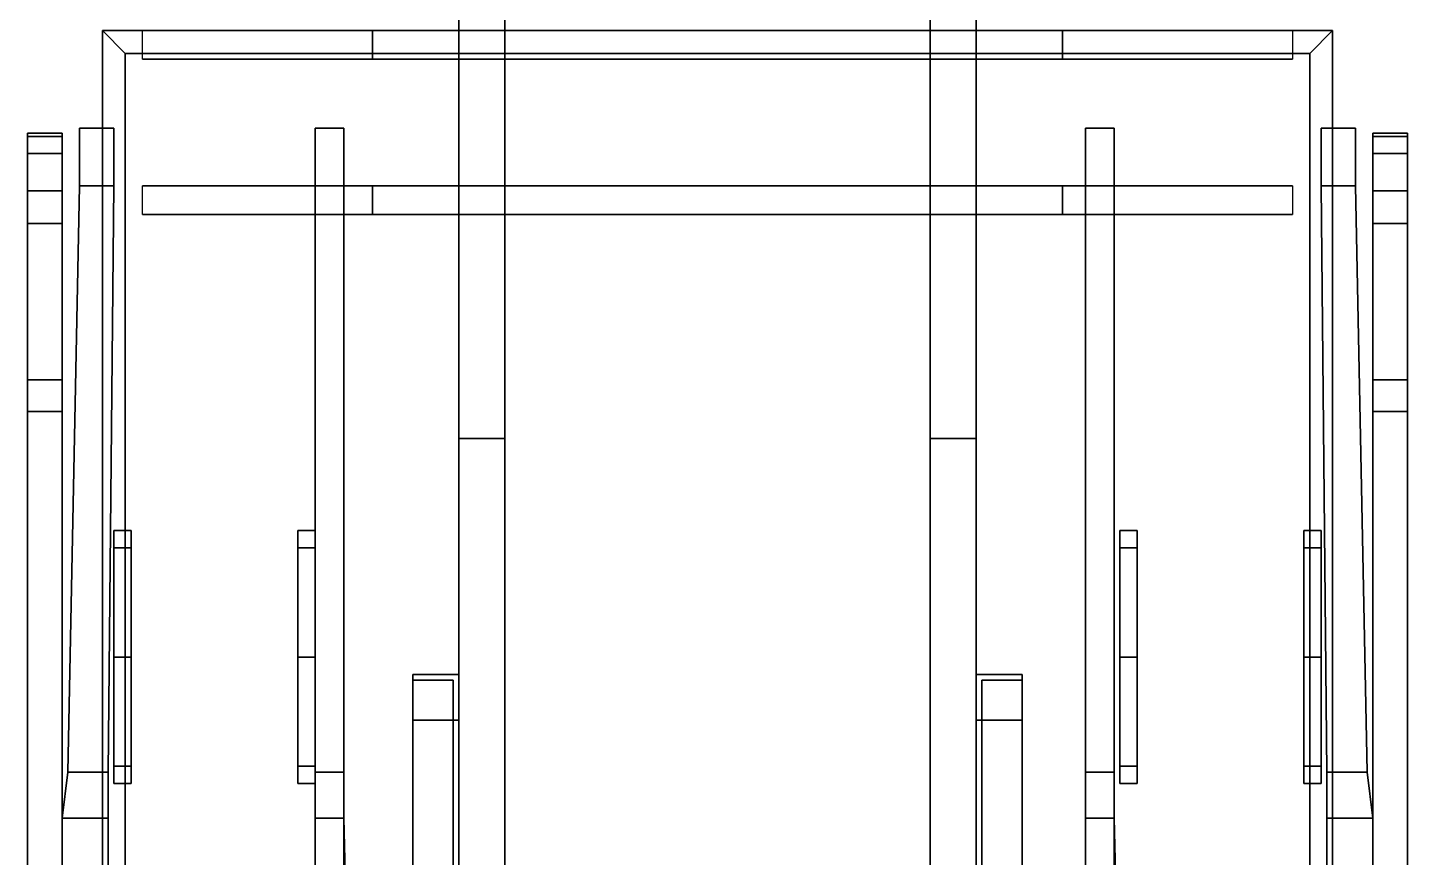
# Model space of a CAD drawing. Extents: x -1.2 to 1.2, y -3.01 to 3.
# Drawn here: x -1.2 to 1.2, y -1.298 to 0.145 of the extents above; entities that cross this region are included whole.
import ezdxf

# ---------------------------------------------------------------- set-up
doc = ezdxf.new("R2010")
doc.units = 0
doc.layers.get('0').update_dxf_attribs({"linetype": 'CONTINUOUS'})
doc.layers.add('BOGIE', color=5, linetype='CONTINUOUS')

msp = doc.modelspace()

# ---------------------------------------------------------------- linework, layer by layer
for points in [[(-0.45, 1.54, 0.74), (-0.45, -0.57, 0.74), (-0.37, -0.57, 0.74), (-0.37, 1.54, 0.74)], [(-0.45, 1.54, 0.56), (-0.45, -0.57, 0.56), (-0.45, -0.57, 0.74), (-0.45, 1.54, 0.74)], [(-0.37, 1.54, 0.56), (-0.37, -0.57, 0.56), (-0.45, -0.57, 0.56), (-0.45, 1.54, 0.56)], [(-0.37, -0.57, 0.74), (-0.37, -0.57, 0.56), (-0.37, 1.54, 0.56), (-0.37, 1.54, 0.74)], [(0.37, 1.54, 0.56), (0.37, -0.57, 0.56), (0.37, -0.57, 0.74), (0.37, 1.54, 0.74)], [(0.37, 1.54, 0.74), (0.37, -0.57, 0.74), (0.45, -0.57, 0.74), (0.45, 1.54, 0.74)], [(0.45, 1.54, 0.56), (0.45, -0.57, 0.56), (0.37, -0.57, 0.56), (0.37, 1.54, 0.56)], [(0.45, -0.57, 0.74), (0.45, -0.57, 0.56), (0.45, 1.54, 0.56), (0.45, 1.54, 0.74)], [(1.07, 0.14, 1.16), (1.07, -3.01, 1.16), (-1.07, -3.01, 1.16), (-1.07, 0.14, 1.16)], [(-1.07, 0.14, 1.16), (-1.07, -3.01, 1.16), (-1.07, -3.01, 1.59), (-1.07, 0.14, 1.59)], [(-1.07, -3.01, 1.59), (-1.03, -2.97, 1.59), (-1.03, 0.1, 1.59), (-1.07, 0.14, 1.59)], [(-1.07, 0.14, 1.59), (1.07, 0.14, 1.59), (1.07, 0.14, 1.16), (-1.07, 0.14, 1.16)], [(1.03, 0.1, 1.59), (1.07, 0.14, 1.59), (-1.07, 0.14, 1.59), (-1.03, 0.1, 1.59)], [(-0.6, 0.14, 0.74), (-0.6, 0.09, 0.74), (-1, 0.09, 1.16), (-1, 0.14, 1.16)], [(1, 0.14, 1.16), (0.6, 0.14, 0.74), (-0.6, 0.14, 0.74), (-1, 0.14, 1.16)], [(0.6, 0.14, 0.74), (0.6, 0.09, 0.74), (-0.6, 0.09, 0.74), (-0.6, 0.14, 0.74)], [(1, 0.09, 1.16), (0.6, 0.09, 0.74), (0.6, 0.14, 0.74), (1, 0.14, 1.16)], [(1.03, -2.97, 1.59), (1.07, -3.01, 1.59), (1.07, 0.14, 1.59), (1.03, 0.1, 1.59)], [(1.07, 0.14, 1.59), (1.07, -3.01, 1.59), (1.07, -3.01, 1.16), (1.07, 0.14, 1.16)], [(-1.03, 0.1, 1.2), (-1.03, -2.97, 1.2), (1.03, -2.97, 1.2), (1.03, 0.1, 1.2)], [(-1.03, 0.1, 1.59), (-1.03, -2.97, 1.59), (-1.03, -2.97, 1.2), (-1.03, 0.1, 1.2)], [(-1.03, 0.1, 1.2), (1.03, 0.1, 1.2), (1.03, 0.1, 1.59), (-1.03, 0.1, 1.59)], [(1.03, 0.1, 1.2), (1.03, -2.97, 1.2), (1.03, -2.97, 1.59), (1.03, 0.1, 1.59)], [(-1, 0.09, 1.16), (-0.6, 0.09, 0.74), (0.6, 0.09, 0.74), (1, 0.09, 1.16)], [(-0.6, -0.13, 0.74), (-0.6, -0.18, 0.74), (-1, -0.18, 1.16), (-1, -0.13, 1.16)], [(1, -0.13, 1.16), (0.6, -0.13, 0.74), (-0.6, -0.13, 0.74), (-1, -0.13, 1.16)], [(0.6, -0.13, 0.74), (0.6, -0.18, 0.74), (-0.6, -0.18, 0.74), (-0.6, -0.13, 0.74)], [(1, -0.18, 1.16), (0.6, -0.18, 0.74), (0.6, -0.13, 0.74), (1, -0.13, 1.16)], [(-1, -0.18, 1.16), (-0.6, -0.18, 0.74), (0.6, -0.18, 0.74), (1, -0.18, 1.16)], [(-0.37, -0.57, 0.56), (-0.37, -2.85, 0.63), (-0.45, -2.85, 0.63), (-0.45, -0.57, 0.56)], [(-0.45, -0.57, 0.56), (-0.45, -2.85, 0.63), (-0.45, -2.85, 0.75), (-0.45, -0.57, 0.74)], [(-0.45, -0.57, 0.74), (-0.45, -2.85, 0.75), (-0.37, -2.85, 0.75), (-0.37, -0.57, 0.74)], [(-0.37, -2.85, 0.75), (-0.37, -2.85, 0.63), (-0.37, -0.57, 0.56), (-0.37, -0.57, 0.74)], [(0.37, -0.57, 0.74), (0.37, -2.85, 0.75), (0.45, -2.85, 0.75), (0.45, -0.57, 0.74)], [(0.37, -0.57, 0.56), (0.37, -2.85, 0.63), (0.37, -2.85, 0.75), (0.37, -0.57, 0.74)], [(0.45, -0.57, 0.56), (0.45, -2.85, 0.63), (0.37, -2.85, 0.63), (0.37, -0.57, 0.56)], [(0.45, -2.85, 0.75), (0.45, -2.85, 0.63), (0.45, -0.57, 0.56), (0.45, -0.57, 0.74)], [(-0.53, -0.98, 0.72), (-0.53, -1.06, 0.72), (-0.45, -1.06, 0.72), (-0.45, -0.98, 0.72)], [(-0.45, -0.98, 0.67), (-0.45, -1.06, 0.67), (-0.53, -1.06, 0.67), (-0.53, -0.98, 0.67)], [(-0.53, -0.98, 0.67), (-0.53, -1.06, 0.67), (-0.53, -1.06, 0.72), (-0.53, -0.98, 0.72)], [(-0.45, -0.98, 0.72), (-0.45, -0.98, 0.67), (-0.53, -0.98, 0.67), (-0.53, -0.98, 0.72)], [(0.53, -0.98, 0.67), (0.53, -1.06, 0.67), (0.45, -1.06, 0.67), (0.45, -0.98, 0.67)], [(0.53, -0.98, 0.72), (0.53, -0.98, 0.67), (0.45, -0.98, 0.67), (0.45, -0.98, 0.72)], [(0.45, -0.98, 0.72), (0.45, -1.06, 0.72), (0.53, -1.06, 0.72), (0.53, -0.98, 0.72)], [(0.53, -1.06, 0.72), (0.53, -1.06, 0.67), (0.53, -0.98, 0.67), (0.53, -0.98, 0.72)], [(-0.46, -0.99, 0.66), (-0.46, -1.37, 0.58), (-0.53, -1.37, 0.58), (-0.53, -0.99, 0.66)], [(-0.53, -0.99, 0.66), (-0.53, -1.37, 0.58), (-0.53, -1.37, 0.65), (-0.53, -0.99, 0.68)], [(-0.46, -0.99, 0.68), (-0.46, -0.99, 0.66), (-0.53, -0.99, 0.66), (-0.53, -0.99, 0.68)], [(-0.53, -0.99, 0.68), (-0.53, -1.37, 0.65), (-0.46, -1.37, 0.65), (-0.46, -0.99, 0.68)], [(-0.46, -1.37, 0.65), (-0.46, -1.37, 0.58), (-0.46, -0.99, 0.66), (-0.46, -0.99, 0.68)], [(0.53, -0.99, 0.66), (0.53, -1.37, 0.58), (0.46, -1.37, 0.58), (0.46, -0.99, 0.66)], [(0.46, -0.99, 0.66), (0.46, -1.37, 0.58), (0.46, -1.37, 0.65), (0.46, -0.99, 0.68)], [(0.53, -0.99, 0.68), (0.53, -0.99, 0.66), (0.46, -0.99, 0.66), (0.46, -0.99, 0.68)], [(0.46, -0.99, 0.68), (0.46, -1.37, 0.65), (0.53, -1.37, 0.65), (0.53, -0.99, 0.68)], [(0.53, -1.37, 0.65), (0.53, -1.37, 0.58), (0.53, -0.99, 0.66), (0.53, -0.99, 0.68)], [(-0.53, -1.06, 0.72), (-0.53, -1.06, 0.67), (-0.45, -1.06, 0.67), (-0.45, -1.06, 0.72)], [(0.45, -1.06, 0.72), (0.45, -1.06, 0.67), (0.53, -1.06, 0.67), (0.53, -1.06, 0.72)]]:
    msp.add_3dface(points)
at = {"layer": 'BOGIE'}
for points in [[(-1.2, -0.0738, 0.2372), (-1.2, -0.1958, 0.1522), (-1.2, -0.1674, 0.3704), (-1.2, -0.0385, 0.3537)], [(-1.14, -0.0385, 0.3537), (-1.14, -0.0738, 0.2372), (-1.2, -0.0738, 0.2372), (-1.2, -0.0385, 0.3537)], [(-1.2, -0.0385, 0.3537), (-1.2, -0.1674, 0.3704), (-1.2, -0.1391, 0.5886), (-1.2, -0.0442, 0.4653)], [(-1.14, -0.0442, 0.4653), (-1.14, -0.0385, 0.3537), (-1.2, -0.0385, 0.3537), (-1.2, -0.0442, 0.4653)], [(-1.2, -0.0442, 0.4653), (-1.2, -0.1391, 0.5886), (-1.14, -0.1391, 0.5886), (-1.14, -0.0442, 0.4653)], [(-1.14, -0.1674, 0.3704), (-1.14, -0.1958, 0.1522), (-1.14, -0.0738, 0.2372), (-1.14, -0.0385, 0.3537)], [(-1.14, -0.1391, 0.5886), (-1.14, -0.1674, 0.3704), (-1.14, -0.0385, 0.3537), (-1.14, -0.0442, 0.4653)], [(-1.05, -0.03, 0.37), (-1.05, -0.13, 0.29), (-1.11, -0.13, 0.29), (-1.11, -0.03, 0.37)], [(-1.11, -0.03, 0.37), (-1.11, -0.13, 0.29), (-1.11, -0.13, 0.44), (-1.11, -0.03, 0.44)], [(-1.11, -0.03, 0.44), (-1.11, -0.13, 0.44), (-1.05, -0.13, 0.44), (-1.05, -0.03, 0.44)], [(-1.05, -0.03, 0.44), (-1.05, -0.03, 0.37), (-1.11, -0.03, 0.37), (-1.11, -0.03, 0.44)], [(-1.05, -0.13, 0.44), (-1.05, -0.13, 0.29), (-1.05, -0.03, 0.37), (-1.05, -0.03, 0.44)], [(-0.65, -0.03, 0.37), (-0.65, -0.13, 0.29), (-0.7, -0.13, 0.29), (-0.7, -0.03, 0.37)], [(-0.7, -0.03, 0.37), (-0.7, -0.13, 0.29), (-0.7, -0.13, 0.44), (-0.7, -0.03, 0.44)], [(-0.7, -0.03, 0.44), (-0.7, -0.13, 0.44), (-0.65, -0.13, 0.44), (-0.65, -0.03, 0.44)], [(-0.65, -0.03, 0.44), (-0.65, -0.03, 0.37), (-0.7, -0.03, 0.37), (-0.7, -0.03, 0.44)], [(-0.65, -0.13, 0.44), (-0.65, -0.13, 0.29), (-0.65, -0.03, 0.37), (-0.65, -0.03, 0.44)], [(0.69, -0.03, 0.37), (0.69, -0.13, 0.29), (0.64, -0.13, 0.29), (0.64, -0.03, 0.37)], [(0.64, -0.03, 0.37), (0.64, -0.13, 0.29), (0.64, -0.13, 0.44), (0.64, -0.03, 0.44)], [(0.64, -0.03, 0.44), (0.64, -0.13, 0.44), (0.69, -0.13, 0.44), (0.69, -0.03, 0.44)], [(0.69, -0.03, 0.44), (0.69, -0.03, 0.37), (0.64, -0.03, 0.37), (0.64, -0.03, 0.44)], [(0.69, -0.13, 0.44), (0.69, -0.13, 0.29), (0.69, -0.03, 0.37), (0.69, -0.03, 0.44)], [(1.05, -0.03, 0.37), (1.05, -0.13, 0.29), (1.05, -0.13, 0.44), (1.05, -0.03, 0.44)], [(1.05, -0.03, 0.44), (1.05, -0.13, 0.44), (1.11, -0.13, 0.44), (1.11, -0.03, 0.44)], [(1.11, -0.03, 0.44), (1.11, -0.03, 0.37), (1.05, -0.03, 0.37), (1.05, -0.03, 0.44)], [(1.11, -0.03, 0.37), (1.11, -0.13, 0.29), (1.05, -0.13, 0.29), (1.05, -0.03, 0.37)], [(1.11, -0.13, 0.44), (1.11, -0.13, 0.29), (1.11, -0.03, 0.37), (1.11, -0.03, 0.44)], [(1.14, -0.0738, 0.2372), (1.14, -0.1958, 0.1522), (1.14, -0.1674, 0.3704), (1.14, -0.0385, 0.3537)], [(1.2, -0.0385, 0.3537), (1.2, -0.0738, 0.2372), (1.14, -0.0738, 0.2372), (1.14, -0.0385, 0.3537)], [(1.14, -0.0385, 0.3537), (1.14, -0.1674, 0.3704), (1.14, -0.1391, 0.5886), (1.14, -0.0442, 0.4653)], [(1.2, -0.0442, 0.4653), (1.2, -0.0385, 0.3537), (1.14, -0.0385, 0.3537), (1.14, -0.0442, 0.4653)], [(1.14, -0.0442, 0.4653), (1.14, -0.1391, 0.5886), (1.2, -0.1391, 0.5886), (1.2, -0.0442, 0.4653)], [(1.2, -0.1674, 0.3704), (1.2, -0.1958, 0.1522), (1.2, -0.0738, 0.2372), (1.2, -0.0385, 0.3537)], [(1.2, -0.1391, 0.5886), (1.2, -0.1674, 0.3704), (1.2, -0.0385, 0.3537), (1.2, -0.0442, 0.4653)], [(-1.14, -0.0738, 0.2372), (-1.14, -0.1958, 0.1522), (-1.2, -0.1958, 0.1522), (-1.2, -0.0738, 0.2372)], [(1.2, -0.0738, 0.2372), (1.2, -0.1958, 0.1522), (1.14, -0.1958, 0.1522), (1.14, -0.0738, 0.2372)], [(-1.2, -0.1958, 0.1522), (-1.2, -0.523, 0.1947), (-1.2, -0.4676, 0.6212), (-1.2, -0.1391, 0.5886)], [(-1.2, -0.1391, 0.5886), (-1.2, -0.4676, 0.6212), (-1.14, -0.4676, 0.6212), (-1.14, -0.1391, 0.5886)], [(-1.14, -0.4676, 0.6212), (-1.14, -0.523, 0.1947), (-1.14, -0.1958, 0.1522), (-1.14, -0.1391, 0.5886)], [(-1.11, -0.13, 0.29), (-1.13, -1.15, 0.25), (-1.13, -1.15, 0.39), (-1.11, -0.13, 0.44)], [(-1.05, -0.13, 0.29), (-1.06, -1.15, 0.25), (-1.13, -1.15, 0.25), (-1.11, -0.13, 0.29)], [(-1.11, -0.13, 0.44), (-1.13, -1.15, 0.39), (-1.06, -1.15, 0.39), (-1.05, -0.13, 0.44)], [(-1.06, -1.15, 0.39), (-1.06, -1.15, 0.25), (-1.05, -0.13, 0.29), (-1.05, -0.13, 0.44)], [(-0.7, -0.13, 0.29), (-0.7, -1.15, 0.25), (-0.7, -1.15, 0.39), (-0.7, -0.13, 0.44)], [(-0.65, -0.13, 0.29), (-0.65, -1.15, 0.25), (-0.7, -1.15, 0.25), (-0.7, -0.13, 0.29)], [(-0.7, -0.13, 0.44), (-0.7, -1.15, 0.39), (-0.65, -1.15, 0.39), (-0.65, -0.13, 0.44)], [(-0.65, -1.15, 0.39), (-0.65, -1.15, 0.25), (-0.65, -0.13, 0.29), (-0.65, -0.13, 0.44)], [(0.64, -0.13, 0.29), (0.64, -1.15, 0.25), (0.64, -1.15, 0.39), (0.64, -0.13, 0.44)], [(0.69, -0.13, 0.29), (0.69, -1.15, 0.25), (0.64, -1.15, 0.25), (0.64, -0.13, 0.29)], [(0.64, -0.13, 0.44), (0.64, -1.15, 0.39), (0.69, -1.15, 0.39), (0.69, -0.13, 0.44)], [(0.69, -1.15, 0.39), (0.69, -1.15, 0.25), (0.69, -0.13, 0.29), (0.69, -0.13, 0.44)], [(1.05, -0.13, 0.29), (1.06, -1.15, 0.25), (1.06, -1.15, 0.39), (1.05, -0.13, 0.44)], [(1.05, -0.13, 0.44), (1.06, -1.15, 0.39), (1.13, -1.15, 0.39), (1.11, -0.13, 0.44)], [(1.11, -0.13, 0.29), (1.13, -1.15, 0.25), (1.06, -1.15, 0.25), (1.05, -0.13, 0.29)], [(1.13, -1.15, 0.39), (1.13, -1.15, 0.25), (1.11, -0.13, 0.29), (1.11, -0.13, 0.44)], [(1.14, -0.1958, 0.1522), (1.14, -0.523, 0.1947), (1.14, -0.4676, 0.6212), (1.14, -0.1391, 0.5886)], [(1.14, -0.1391, 0.5886), (1.14, -0.4676, 0.6212), (1.2, -0.4676, 0.6212), (1.2, -0.1391, 0.5886)], [(1.2, -0.4676, 0.6212), (1.2, -0.523, 0.1947), (1.2, -0.1958, 0.1522), (1.2, -0.1391, 0.5886)], [(-1.14, -0.1958, 0.1522), (-1.14, -0.523, 0.1947), (-1.2, -0.523, 0.1947), (-1.2, -0.1958, 0.1522)], [(1.2, -0.1958, 0.1522), (1.2, -0.523, 0.1947), (1.14, -0.523, 0.1947), (1.14, -0.1958, 0.1522)], [(-1.2, -0.523, 0.1947), (-1.2, -1.5574, 0.4602), (-1.2, -1.4744, 0.7116), (-1.2, -0.4676, 0.6212)], [(-1.2, -0.4676, 0.6212), (-1.2, -1.4744, 0.7116), (-1.14, -1.4744, 0.7116), (-1.14, -0.4676, 0.6212)], [(-1.14, -1.4744, 0.7116), (-1.14, -1.5574, 0.4602), (-1.14, -0.523, 0.1947), (-1.14, -0.4676, 0.6212)], [(1.14, -0.4676, 0.6212), (1.14, -1.4744, 0.7116), (1.2, -1.4744, 0.7116), (1.2, -0.4676, 0.6212)], [(1.14, -0.523, 0.1947), (1.14, -1.5574, 0.4602), (1.14, -1.4744, 0.7116), (1.14, -0.4676, 0.6212)], [(1.2, -1.4744, 0.7116), (1.2, -1.5574, 0.4602), (1.2, -0.523, 0.1947), (1.2, -0.4676, 0.6212)], [(-1.14, -0.523, 0.1947), (-1.14, -1.5574, 0.4602), (-1.2, -1.5574, 0.4602), (-1.2, -0.523, 0.1947)], [(1.2, -0.523, 0.1947), (1.2, -1.5574, 0.4602), (1.14, -1.5574, 0.4602), (1.14, -0.523, 0.1947)], [(-1.02, -0.73, 0.17), (-1.02, -0.73, 0.15), (-1.05, -0.73, 0.15), (-1.05, -0.73, 0.17)], [(-1.02, -0.73, 0.15), (-1.02, -0.76, 0.12), (-1.05, -0.76, 0.12), (-1.05, -0.73, 0.15)], [(-1.05, -0.73, 0.17), (-1.05, -0.76, 0.2), (-1.02, -0.76, 0.2), (-1.02, -0.73, 0.17)], [(-1.05, -0.73, 0.15), (-1.05, -0.76, 0.12), (-1.05, -0.76, 0.2), (-1.05, -0.73, 0.17)], [(-1.02, -0.76, 0.2), (-1.02, -0.76, 0.12), (-1.02, -0.73, 0.15), (-1.02, -0.73, 0.17)], [(-0.7, -0.73, 0.17), (-0.7, -0.73, 0.15), (-0.73, -0.73, 0.15), (-0.73, -0.73, 0.17)], [(-0.73, -0.73, 0.15), (-0.73, -0.76, 0.12), (-0.73, -0.76, 0.2), (-0.73, -0.73, 0.17)], [(-0.7, -0.73, 0.15), (-0.7, -0.76, 0.12), (-0.73, -0.76, 0.12), (-0.73, -0.73, 0.15)], [(-0.73, -0.73, 0.17), (-0.73, -0.76, 0.2), (-0.7, -0.76, 0.2), (-0.7, -0.73, 0.17)], [(-0.7, -0.76, 0.2), (-0.7, -0.76, 0.12), (-0.7, -0.73, 0.15), (-0.7, -0.73, 0.17)], [(0.73, -0.73, 0.17), (0.73, -0.73, 0.15), (0.7, -0.73, 0.15), (0.7, -0.73, 0.17)], [(0.7, -0.73, 0.15), (0.7, -0.76, 0.12), (0.7, -0.76, 0.2), (0.7, -0.73, 0.17)], [(0.73, -0.73, 0.15), (0.73, -0.76, 0.12), (0.7, -0.76, 0.12), (0.7, -0.73, 0.15)], [(0.7, -0.73, 0.17), (0.7, -0.76, 0.2), (0.73, -0.76, 0.2), (0.73, -0.73, 0.17)], [(0.73, -0.76, 0.2), (0.73, -0.76, 0.12), (0.73, -0.73, 0.15), (0.73, -0.73, 0.17)], [(1.02, -0.73, 0.17), (1.02, -0.76, 0.2), (1.05, -0.76, 0.2), (1.05, -0.73, 0.17)], [(1.05, -0.73, 0.15), (1.05, -0.76, 0.12), (1.02, -0.76, 0.12), (1.02, -0.73, 0.15)], [(1.02, -0.73, 0.15), (1.02, -0.76, 0.12), (1.02, -0.76, 0.2), (1.02, -0.73, 0.17)], [(1.05, -0.73, 0.17), (1.05, -0.73, 0.15), (1.02, -0.73, 0.15), (1.02, -0.73, 0.17)], [(1.05, -0.76, 0.2), (1.05, -0.76, 0.12), (1.05, -0.73, 0.15), (1.05, -0.73, 0.17)], [(-1.02, -0.76, 0.12), (-1.02, -1.14, 0.12), (-1.05, -1.14, 0.12), (-1.05, -0.76, 0.12)], [(-1.05, -0.76, 0.2), (-1.05, -0.95, 0.24), (-1.02, -0.95, 0.24), (-1.02, -0.76, 0.2)], [(-1.05, -0.76, 0.12), (-1.05, -0.95, 0.12), (-1.05, -0.95, 0.24), (-1.05, -0.76, 0.2)], [(-1.02, -0.95, 0.24), (-1.02, -0.95, 0.12), (-1.02, -0.76, 0.12), (-1.02, -0.76, 0.2)], [(-0.7, -0.76, 0.12), (-0.7, -1.14, 0.12), (-0.73, -1.14, 0.12), (-0.73, -0.76, 0.12)], [(-0.73, -0.76, 0.12), (-0.73, -0.95, 0.12), (-0.73, -0.95, 0.24), (-0.73, -0.76, 0.2)], [(-0.73, -0.76, 0.2), (-0.73, -0.95, 0.24), (-0.7, -0.95, 0.24), (-0.7, -0.76, 0.2)], [(-0.7, -0.95, 0.24), (-0.7, -0.95, 0.12), (-0.7, -0.76, 0.12), (-0.7, -0.76, 0.2)], [(0.73, -0.76, 0.12), (0.73, -1.14, 0.12), (0.7, -1.14, 0.12), (0.7, -0.76, 0.12)], [(0.7, -0.76, 0.12), (0.7, -0.95, 0.12), (0.7, -0.95, 0.24), (0.7, -0.76, 0.2)], [(0.7, -0.76, 0.2), (0.7, -0.95, 0.24), (0.73, -0.95, 0.24), (0.73, -0.76, 0.2)], [(0.73, -0.95, 0.24), (0.73, -0.95, 0.12), (0.73, -0.76, 0.12), (0.73, -0.76, 0.2)], [(1.05, -0.76, 0.12), (1.05, -1.14, 0.12), (1.02, -1.14, 0.12), (1.02, -0.76, 0.12)], [(1.02, -0.76, 0.2), (1.02, -0.95, 0.24), (1.05, -0.95, 0.24), (1.05, -0.76, 0.2)], [(1.02, -0.76, 0.12), (1.02, -0.95, 0.12), (1.02, -0.95, 0.24), (1.02, -0.76, 0.2)], [(1.05, -0.95, 0.24), (1.05, -0.95, 0.12), (1.05, -0.76, 0.12), (1.05, -0.76, 0.2)], [(-1.02, -1.14, 0.2), (-1.02, -0.95, 0.24), (-1.05, -0.95, 0.24), (-1.05, -1.14, 0.2)], [(-1.05, -0.95, 0.24), (-1.05, -0.95, 0.12), (-1.05, -1.14, 0.12), (-1.05, -1.14, 0.2)], [(-1.02, -1.14, 0.12), (-1.02, -0.95, 0.12), (-1.02, -0.95, 0.24), (-1.02, -1.14, 0.2)], [(-0.7, -1.14, 0.2), (-0.7, -0.95, 0.24), (-0.73, -0.95, 0.24), (-0.73, -1.14, 0.2)], [(-0.73, -0.95, 0.24), (-0.73, -0.95, 0.12), (-0.73, -1.14, 0.12), (-0.73, -1.14, 0.2)], [(-0.7, -1.14, 0.12), (-0.7, -0.95, 0.12), (-0.7, -0.95, 0.24), (-0.7, -1.14, 0.2)], [(0.73, -1.14, 0.2), (0.73, -0.95, 0.24), (0.7, -0.95, 0.24), (0.7, -1.14, 0.2)], [(0.7, -0.95, 0.24), (0.7, -0.95, 0.12), (0.7, -1.14, 0.12), (0.7, -1.14, 0.2)], [(0.73, -1.14, 0.12), (0.73, -0.95, 0.12), (0.73, -0.95, 0.24), (0.73, -1.14, 0.2)], [(1.02, -0.95, 0.24), (1.02, -0.95, 0.12), (1.02, -1.14, 0.12), (1.02, -1.14, 0.2)], [(1.05, -1.14, 0.2), (1.05, -0.95, 0.24), (1.02, -0.95, 0.24), (1.02, -1.14, 0.2)], [(1.05, -1.14, 0.12), (1.05, -0.95, 0.12), (1.05, -0.95, 0.24), (1.05, -1.14, 0.2)], [(-1.13, -1.15, 0.25), (-1.14, -1.23, 0.25), (-1.14, -1.23, 0.48), (-1.13, -1.15, 0.39)], [(-1.06, -1.15, 0.25), (-1.06, -1.23, 0.25), (-1.14, -1.23, 0.25), (-1.13, -1.15, 0.25)], [(-1.13, -1.15, 0.39), (-1.14, -1.23, 0.48), (-1.06, -1.23, 0.48), (-1.06, -1.15, 0.39)], [(-1.06, -1.23, 0.48), (-1.06, -1.23, 0.25), (-1.06, -1.15, 0.25), (-1.06, -1.15, 0.39)], [(-1.02, -1.17, 0.17), (-1.02, -1.14, 0.2), (-1.05, -1.14, 0.2), (-1.05, -1.17, 0.17)], [(-1.05, -1.17, 0.15), (-1.05, -1.14, 0.12), (-1.02, -1.14, 0.12), (-1.02, -1.17, 0.15)], [(-1.05, -1.14, 0.2), (-1.05, -1.14, 0.12), (-1.05, -1.17, 0.15), (-1.05, -1.17, 0.17)], [(-1.02, -1.17, 0.15), (-1.02, -1.14, 0.12), (-1.02, -1.14, 0.2), (-1.02, -1.17, 0.17)], [(-0.7, -1.17, 0.17), (-0.7, -1.14, 0.2), (-0.73, -1.14, 0.2), (-0.73, -1.17, 0.17)], [(-0.73, -1.14, 0.2), (-0.73, -1.14, 0.12), (-0.73, -1.17, 0.15), (-0.73, -1.17, 0.17)], [(-0.73, -1.17, 0.15), (-0.73, -1.14, 0.12), (-0.7, -1.14, 0.12), (-0.7, -1.17, 0.15)], [(-0.7, -1.17, 0.15), (-0.7, -1.14, 0.12), (-0.7, -1.14, 0.2), (-0.7, -1.17, 0.17)], [(-0.7, -1.15, 0.25), (-0.7, -1.23, 0.25), (-0.7, -1.23, 0.48), (-0.7, -1.15, 0.39)], [(-0.65, -1.15, 0.25), (-0.65, -1.23, 0.25), (-0.7, -1.23, 0.25), (-0.7, -1.15, 0.25)], [(-0.7, -1.15, 0.39), (-0.7, -1.23, 0.48), (-0.65, -1.23, 0.48), (-0.65, -1.15, 0.39)], [(-0.65, -1.23, 0.48), (-0.65, -1.23, 0.25), (-0.65, -1.15, 0.25), (-0.65, -1.15, 0.39)], [(0.64, -1.15, 0.25), (0.64, -1.23, 0.25), (0.64, -1.23, 0.48), (0.64, -1.15, 0.39)], [(0.69, -1.15, 0.25), (0.69, -1.23, 0.25), (0.64, -1.23, 0.25), (0.64, -1.15, 0.25)], [(0.64, -1.15, 0.39), (0.64, -1.23, 0.48), (0.69, -1.23, 0.48), (0.69, -1.15, 0.39)], [(0.69, -1.23, 0.48), (0.69, -1.23, 0.25), (0.69, -1.15, 0.25), (0.69, -1.15, 0.39)], [(0.73, -1.17, 0.17), (0.73, -1.14, 0.2), (0.7, -1.14, 0.2), (0.7, -1.17, 0.17)], [(0.7, -1.14, 0.2), (0.7, -1.14, 0.12), (0.7, -1.17, 0.15), (0.7, -1.17, 0.17)], [(0.7, -1.17, 0.15), (0.7, -1.14, 0.12), (0.73, -1.14, 0.12), (0.73, -1.17, 0.15)], [(0.73, -1.17, 0.15), (0.73, -1.14, 0.12), (0.73, -1.14, 0.2), (0.73, -1.17, 0.17)], [(1.02, -1.17, 0.15), (1.02, -1.14, 0.12), (1.05, -1.14, 0.12), (1.05, -1.17, 0.15)], [(1.02, -1.14, 0.2), (1.02, -1.14, 0.12), (1.02, -1.17, 0.15), (1.02, -1.17, 0.17)], [(1.05, -1.17, 0.17), (1.05, -1.14, 0.2), (1.02, -1.14, 0.2), (1.02, -1.17, 0.17)], [(1.05, -1.17, 0.15), (1.05, -1.14, 0.12), (1.05, -1.14, 0.2), (1.05, -1.17, 0.17)], [(1.06, -1.15, 0.25), (1.06, -1.23, 0.25), (1.06, -1.23, 0.48), (1.06, -1.15, 0.39)], [(1.06, -1.15, 0.39), (1.06, -1.23, 0.48), (1.14, -1.23, 0.48), (1.13, -1.15, 0.39)], [(1.13, -1.15, 0.25), (1.14, -1.23, 0.25), (1.06, -1.23, 0.25), (1.06, -1.15, 0.25)], [(1.14, -1.23, 0.48), (1.14, -1.23, 0.25), (1.13, -1.15, 0.25), (1.13, -1.15, 0.39)], [(-1.05, -1.17, 0.17), (-1.05, -1.17, 0.15), (-1.02, -1.17, 0.15), (-1.02, -1.17, 0.17)], [(-0.73, -1.17, 0.17), (-0.73, -1.17, 0.15), (-0.7, -1.17, 0.15), (-0.7, -1.17, 0.17)], [(0.7, -1.17, 0.17), (0.7, -1.17, 0.15), (0.73, -1.17, 0.15), (0.73, -1.17, 0.17)], [(1.02, -1.17, 0.17), (1.02, -1.17, 0.15), (1.05, -1.17, 0.15), (1.05, -1.17, 0.17)], [(-1.14, -1.23, 0.25), (-1.14, -1.38, 0.25), (-1.14, -1.38, 0.39), (-1.14, -1.23, 0.48)], [(-1.06, -1.23, 0.25), (-1.06, -1.64, 0.25), (-1.14, -1.64, 0.25), (-1.14, -1.23, 0.25)], [(-1.14, -1.23, 0.48), (-1.14, -1.38, 0.39), (-1.06, -1.38, 0.39), (-1.06, -1.23, 0.48)], [(-1.06, -1.38, 0.39), (-1.06, -1.38, 0.25), (-1.06, -1.23, 0.25), (-1.06, -1.23, 0.48)], [(-0.7, -1.23, 0.25), (-0.7, -1.38, 0.25), (-0.7, -1.38, 0.39), (-0.7, -1.23, 0.48)], [(-0.65, -1.23, 0.25), (-0.64, -1.64, 0.25), (-0.7, -1.64, 0.25), (-0.7, -1.23, 0.25)], [(-0.7, -1.23, 0.48), (-0.7, -1.38, 0.39), (-0.65, -1.38, 0.39), (-0.65, -1.23, 0.48)], [(-0.65, -1.38, 0.39), (-0.65, -1.38, 0.25), (-0.65, -1.23, 0.25), (-0.65, -1.23, 0.48)], [(0.64, -1.23, 0.25), (0.64, -1.38, 0.25), (0.64, -1.38, 0.39), (0.64, -1.23, 0.48)], [(0.69, -1.23, 0.25), (0.7, -1.64, 0.25), (0.64, -1.64, 0.25), (0.64, -1.23, 0.25)], [(0.64, -1.23, 0.48), (0.64, -1.38, 0.39), (0.69, -1.38, 0.39), (0.69, -1.23, 0.48)], [(0.69, -1.38, 0.39), (0.69, -1.38, 0.25), (0.69, -1.23, 0.25), (0.69, -1.23, 0.48)], [(1.14, -1.23, 0.25), (1.14, -1.64, 0.25), (1.06, -1.64, 0.25), (1.06, -1.23, 0.25)], [(1.06, -1.23, 0.25), (1.06, -1.38, 0.25), (1.06, -1.38, 0.39), (1.06, -1.23, 0.48)], [(1.06, -1.23, 0.48), (1.06, -1.38, 0.39), (1.14, -1.38, 0.39), (1.14, -1.23, 0.48)], [(1.14, -1.38, 0.39), (1.14, -1.38, 0.25), (1.14, -1.23, 0.25), (1.14, -1.23, 0.48)]]:
    msp.add_3dface(points, dxfattribs=at)

doc.saveas('drawing.dxf')
